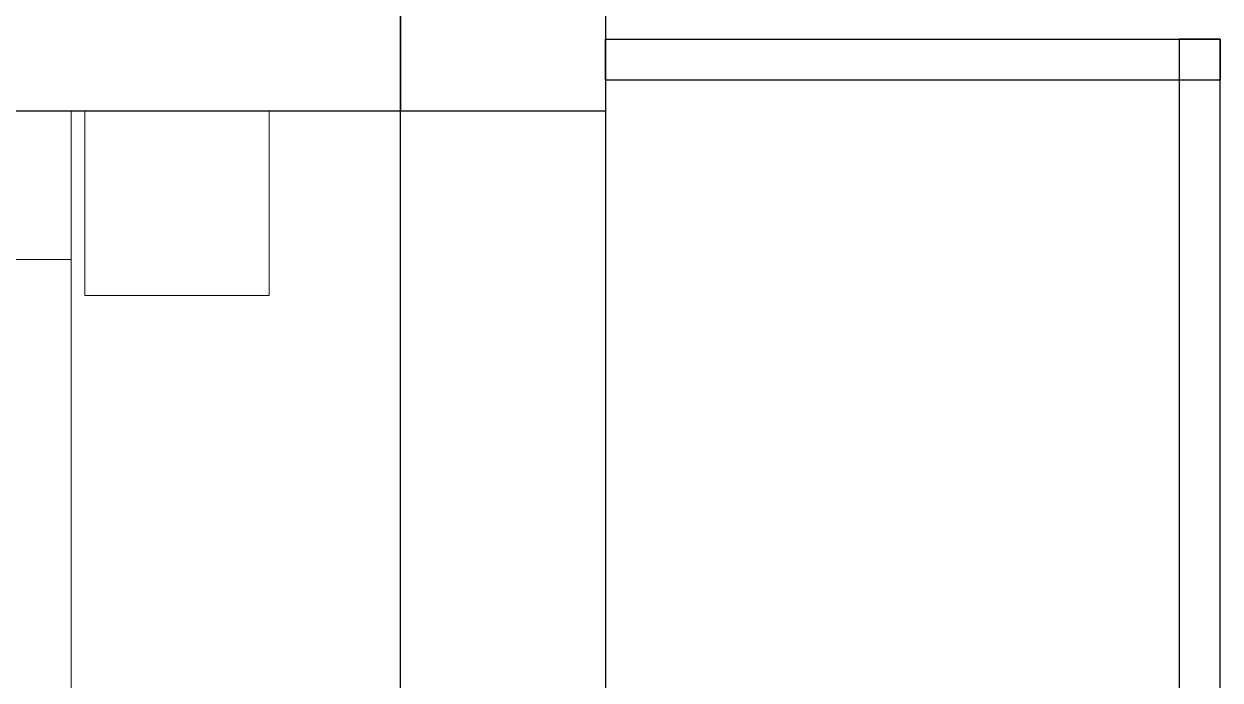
# Model space of a CAD drawing. Header units: millimetres. Extents: x 0 to 145404, y 0 to 194550.
# Drawn here: x 93740 to 96075, y 173985 to 175266 of the extents above; entities that cross this region are included whole.
import ezdxf

# ---------------------------------------------------------------- set-up
doc = ezdxf.new("R2010")
doc.units = ezdxf.units.MM
doc.layers.add('АР - мебель', color=7, linetype='Continuous', lineweight=9, true_color=0x787878)
for name, color, linetype, lineweight in [('АР - Монолит', 56, 'Continuous', 30), ('АР - Наружная стена', 144, 'Continuous', 30), ('АР - Перегородки 80', 32, 'Continuous', 30)]:
    doc.layers.add(name, color=color, linetype=linetype, lineweight=lineweight)

# ---------------------------------------------------------------- blocks, each defined once
blk = doc.blocks.new('Квартира 1К 5200 тип 14')
at = {"layer": 'АР - Монолит'}
blk.add_lwpolyline([(-8750, 0), (-1850, 0), (-1850, 200), (-8750, 200)], close=True, dxfattribs=at)
at = {"layer": 'АР - Наружная стена'}
blk.add_lwpolyline([(-9150, 5600), (-9150, 0), (-8750, 0), (-8750, 5600)], close=True, dxfattribs=at)
blk = doc.blocks.new('КРТ37_1550х2200')
for points in [[(-1161.7, -360), (-1161.7, 0), (-801.7, 0)], [(-1161.7, -360), (-801.7, -360), (-801.7, 0)], [(775, 0), (-775, 0)], [(-775, -2200), (-775, 0)], [(775, -2200), (775, 0)], [(1161.7, -360), (1161.7, 0), (801.7, 0)], [(1161.7, -360), (801.7, -360), (801.7, 0)], [(-607.3, -290), (-607.3, -50.8), (-176.2, -50.8), (-176.2, -290)], [(595.7, -290), (595.7, -50.8), (164.6, -50.8), (164.6, -290)], [(-653.1, -290), (775, -290)], [(775, -2200), (-775, -2200)]]:
    blk.add_lwpolyline(points)
blk.add_lwpolyline([(-770.3, -1148.4), (-721, -569.7), (-705.9, -433.6), (-653.1, -290), (-615.3, -380.7), (-502, -471.4), (-607.7, -615)], close=True)
blk = doc.blocks.new('Квартира 1К 5450 тип 8')
at = {"layer": 'АР - Монолит'}
blk.add_lwpolyline([(-6750, 5650), (-6750, 5450), (0, 5450), (0, 5650)], close=True, dxfattribs=at)
at = {"layer": 'АР - Наружная стена'}
blk.add_lwpolyline([(-7150, 0), (-6750, 0), (-6750, 5650), (-7150, 5650)], close=True, dxfattribs=at)
at = {"layer": 'АР - Перегородки 80'}
for points in [[(-8350, 5590), (-8350, 5510), (-7150, 5510), (-7150, 5590)], [(-8270, 5590), (-8270, 2350), (-8350, 2350), (-8350, 5590)]]:
    blk.add_lwpolyline(points, close=True, dxfattribs=at)
at = {"layer": 'АР - мебель', "xscale": -1}
blk.add_blockref('КРТ37_1550х2200', (-5331.5, 5450), dxfattribs=at)
blk = doc.blocks.new('V_Section_1')
for name, p in [('Квартира 1К 5200 тип 14', (9150, -5600)), ('Квартира 1К 5450 тип 8', (7150, -11050))]:
    blk.add_blockref(name, p)

msp = doc.modelspace()

# ---------------------------------------------------------------- block references
at = {"xscale": -1}
msp.add_blockref('V_Section_1', (94875.5, 180696.1), dxfattribs=at)

doc.saveas('drawing.dxf')
